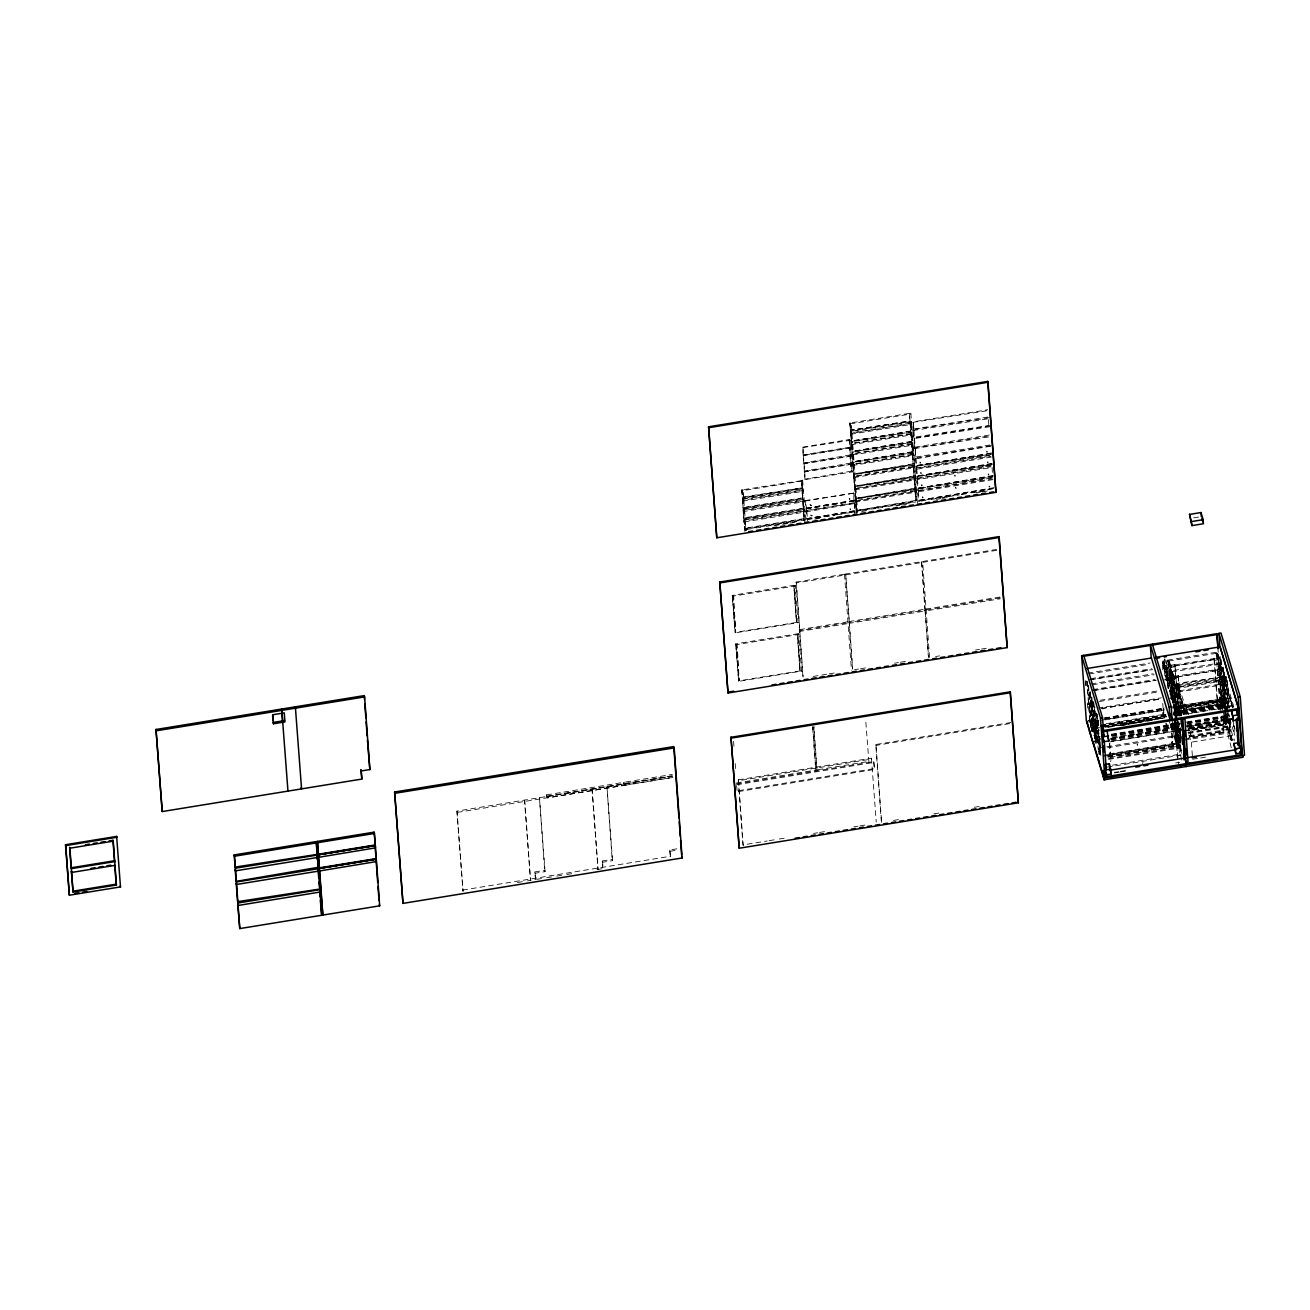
<?xml version="1.0" encoding="UTF-8"?>
<svg xmlns="http://www.w3.org/2000/svg" width="1310" height="1310" viewBox="0 0 1310 1310"><rect width="100%" height="100%" fill="white"/><g stroke="black" fill="none" stroke-linecap="round" stroke-linejoin="round"><path stroke-width="0.75" stroke-dasharray="5 3.75" d="M1088.07 704.485L1088.872 703.961L1087.988 703.994M1091.214 714.851L1092.114 714.687L1091.279 715.244M1096.896 733.715L1097.665 733.076L1096.863 733.485M1169.371 691.221L1170.256 691.14M1170.207 690.665L1169.306 690.697M1173.482 701.882L1172.565 701.685L1173.433 701.358M1222.083 682.772L1222.95 682.477M1222.034 682.281L1222.852 682.101M1225.243 693.137L1226.16 692.974L1225.341 693.579M1099.205 753.79L1098.337 753.954M1174.12 722.268L1174.972 722.137M1178.41 740.756L1179.36 740.805L1178.41 740.445M1223.458 702.553L1224.359 702.406L1223.54 703.011M1089.314 721.843L1090.1 721.188M1174.661 727.934L1175.07 729.293L1174.972 727.901M1175.512 731.209L1175.692 730.292L1182.209 753.725M1179.033 737.415L1178.198 737.792L1179.115 737.923M1107.769 756.165L1179.704 744.473L1179.901 745.98L1107.965 757.704M1108.555 759.423L1180.588 747.895L1173.76 724.479M1223.36 700.064L1224.113 699.409L1180.261 707.302L1180.523 708.153L1223.884 701.112L1223.622 700.244M849.109 498.488L849.731 499.552L849.764 498.291M849.879 508.935L850.485 509.934L850.534 508.738M1087.235 681.249L1086.383 681.233M1166.473 667.953L1167.39 668.084L1166.539 668.444M1167.636 667.658L1168.536 667.527L1167.718 667.936M1170.551 678.645L1169.732 679.071L1170.632 679.088M1170.911 678.629L1171.779 678.318L1170.993 678.908M1175.316 697.231L1176.216 697.297L1175.365 697.69M1180.818 715.604L1181.686 715.424M1095.831 723.546L1095.897 724.528M1137.031 744.129L1137.473 745.341L1137.702 744.064M1142.664 763.599L1142.991 762.256M1178.214 711.297L1177.231 710.102L1178.836 711.133M920.029 463.249L920.013 462.021L920.701 463.019M920.783 473.63L920.766 472.402L921.454 473.467M921.405 484.815L922.011 485.961L922.076 484.782M922.535 497.915L922.617 496.752L923.206 497.767M811.872 516.107L810.661 515.076L812.38 515.682M1162.51 712.624L1162.592 713.704M1166.457 723.398L1166.178 724.708L1165.769 723.398M1171.337 741.837L1171.648 743.13L1172.008 741.886M1216.482 704.878L1216.761 703.617L1217.17 704.911M954.712 476.218L954.826 475.072L955.399 476.119M955.612 488.319L955.71 487.255L956.267 488.384M986.725 452.294L986.856 451.148L987.413 452.196M987.281 462.004L987.478 462.741M988.1 473.991L988.657 475.121L988.772 473.909M989.001 486.305L989.23 487.107M849.797 423.032L850.73 433.364L849.797 423.032L850.436 430.679M851.811 430.466L851.172 422.819L909.402 413.338L910.057 420.985L851.68 430.04L910.057 420.985M910.778 413.108L911.711 423.441L850.534 433.413L851.484 443.746L850.534 433.413M850.043 423.9L911.023 413.976M851.205 431.661L850.387 431.334L851.287 432.824L851.762 431.121L909.991 421.64L910.892 423.13L910.679 421.525M910.122 422.066L851.762 431.121M989.197 417.694L913.217 429.598L913.25 421.836L987.74 409.719M913.348 430.024L913.381 422.279L913.905 429.483M910.221 423.245L851.975 432.709M911.711 423.441L910.892 423.13M986.692 410.8L912.693 422.377M851.189 441.061L851.909 433.184L852.564 440.848L910.794 431.367L910.155 423.719L910.794 431.367M910.27 424.145L911.482 431.252L911.514 423.49L911.776 424.358L912.464 433.823L851.287 443.795L852.99 464.51L852.04 454.177L913.217 444.205L912.268 433.872L912.792 441.093M850.796 434.265L911.776 424.358M803.03 447.087L849.142 439.57L850.599 447.545L803.128 455.274L803.03 447.087L803.128 455.274M913.774 429.058L988.264 416.94M849.257 440.013L850.075 440.324L802.473 447.627M910.663 430.941L852.564 440.848M913.938 438.146L913.283 430.499L913.938 438.146L989.787 425.816M987.265 418.922L913.283 430.499M851.958 442.027L851.14 441.716L852.04 443.206L852.515 441.486L910.745 432.022L911.645 433.512L911.433 431.907M910.876 432.447L852.515 441.486M910.958 433.626L852.728 443.091M912.464 433.823L911.645 433.512M851.942 451.442L852.663 443.566L853.318 451.213L911.547 441.748L910.892 434.101L911.547 441.748M911.023 434.527L912.235 441.634M851.287 443.795L851.549 444.647L912.53 434.724M849.781 447.234L803.685 454.734M913.971 430.4L914.364 437.18L988.968 425.488M803.701 463.396L803.62 455.209L803.701 463.396L851.189 455.667L850.534 448.02C848.503 447.185 849.42 455.274 851.189 455.667M914.658 448.085L914.56 438.522L914.658 448.085L990.507 435.739M989.852 426.716L913.872 438.621M911.416 441.323L853.318 451.213M852.712 452.408L851.893 452.097L852.794 453.587L853.269 451.868L911.498 442.403L912.399 443.893L912.186 442.289M911.629 442.829L853.269 451.868M911.711 444.008L853.481 453.473M913.217 444.205L912.399 443.893M850.239 454.914L804.258 462.856M852.695 461.824L853.416 453.948L854.071 461.595L912.3 452.13L911.645 444.467L912.3 452.13M911.776 444.909L912.988 452.016L913.021 444.254L913.283 445.105L913.971 454.586L852.794 464.542L854.742 488.876M852.302 455.029L913.283 445.105M804.291 471.518L804.193 463.331L804.291 471.518L851.778 463.789L851.123 456.142C849.093 455.307 849.994 463.396 851.778 463.789M914.56 438.522L915.084 447.119L989.558 435.002M990.999 453.473L915.821 465.705L915.281 448.446L915.362 458.009M988.575 436.967L914.593 448.56M912.169 451.688L854.071 461.595M853.449 462.79L852.646 462.479L853.547 463.969L854.005 462.25L912.251 452.785L913.152 454.275L912.939 452.671M850.829 463.036L804.848 470.978M912.382 453.211L854.005 462.25M912.464 454.374L854.218 463.855M913.627 452.556L913.152 454.275M804.88 479.64L804.782 471.453L804.88 479.64L852.368 471.911L851.713 464.264C849.682 463.429 850.583 471.518 852.368 471.911M853.563 474.007L854.169 464.329L854.939 473.778L913.185 464.313L912.399 454.848L913.185 464.313M912.53 455.274L914.544 464.084L913.774 454.635M852.794 464.542L853.056 465.41L914.036 455.487L913.709 453.735M915.281 448.446L915.788 457.043L990.278 444.925M991.228 445.662L915.166 458.058L916.116 458.795L990.475 446.251L990.737 449.87M851.418 471.158L805.437 479.1M741.64 489.94L742.59 500.273L741.64 489.94L743.147 490.136L743.671 497.358L801.9 487.893L801.376 480.672L743.016 489.711L743.671 497.358M802.588 487.778L802.621 480.017L802.883 480.868L741.902 490.792M913.054 463.871L854.939 473.778M854.333 474.973L853.514 474.662L854.415 476.152L854.89 474.433L913.119 464.968L914.02 466.458L913.807 464.853M913.25 465.394L854.89 474.433M991.555 452.933L915.821 465.705M913.332 466.557L855.103 476.038M915.297 475.841L914.642 466.818L915.723 478.952L854.546 488.925L855.626 501.059L853.662 476.742L914.838 466.769L914.02 466.458M915.985 458.369L916.803 468.276L915.772 466.36L991.621 454.013M991.064 454.554L915.772 466.36M854.447 486.19L855.037 476.512L855.823 485.961L914.053 476.496L913.283 467.031L914.053 476.496M913.397 467.457L914.74 476.382M853.923 477.593L914.904 467.67M989.721 455.52L915.985 467.965M991.736 463.855L916.574 476.087L915.919 468.44L990.802 456.24M743.54 496.932L801.9 487.893M991.342 457.059L916.869 469.176L915.919 468.44M742.934 498.127L743.147 499.732L743.621 498.013L801.851 488.548L802.752 490.038L802.539 488.433M743.752 498.439L801.982 488.974M743.621 498.013L743.703 499.192L802.064 490.136M742.393 500.322L743.343 510.654L742.393 500.322L803.57 490.349M802.653 498.275L801.998 490.611L802.653 498.275L744.424 507.74L743.081 500.207L743.048 507.969M802.129 491.053L803.341 498.16M742.655 501.173L803.636 491.25L802.752 490.038M913.922 476.054L855.823 485.961M992.292 463.314L916.574 476.087M855.217 487.156L854.398 486.845L855.299 488.335L855.774 486.616L914.003 477.151L914.904 478.641L914.691 477.036M916.738 468.751L917.557 478.658L916.525 476.742L992.374 464.395M914.134 477.577L855.774 486.616M991.817 464.935L916.525 476.742M914.216 478.74L855.987 488.221M915.723 478.952L914.904 478.641M990.458 465.885L916.738 478.33M992.62 476.038L917.458 488.27L916.672 478.805L990.917 466.72M743.9 500.518L744.293 507.314L802.522 497.833M855.332 498.373L855.921 488.695L856.707 498.144L914.937 488.679L914.151 479.214L914.937 488.679M914.282 479.656L915.624 488.565L915.526 479.001L915.788 479.853L916.607 491.135L855.43 501.108L856.249 512.39C858.754 512.849 855.037 510.327 856.969 511.522M992.358 472.419L992.096 467.441L917.622 479.558L916.672 478.805M854.808 489.776L915.788 479.853M743.687 508.509L743.9 510.114L744.375 508.395L802.604 498.913L803.505 500.404L803.292 498.815M744.489 508.82L802.735 499.356M744.375 508.395L744.457 509.574L802.817 500.518M744.833 531.401L743.147 510.687L804.324 500.731L803.505 500.404M805.273 500.584L853.792 493.15L853.923 503.155L854.267 501.009L805.863 508.886L806.894 510.802L805.273 500.584L805.912 508.231L854.317 500.371L853.662 492.707M803.407 508.64L802.752 500.993L803.407 508.64L745.161 518.121L743.834 510.589L743.802 518.351M802.883 501.419L804.094 508.542M743.147 510.687L743.409 511.555L804.389 501.632L804.127 500.78M914.806 488.237L856.707 498.144M993.176 475.497L917.458 488.27M856.101 499.339L855.283 499.028L856.183 500.518L856.658 498.799L914.888 489.334L915.788 490.824L915.575 489.219M917.491 479.133L918.425 490.841L917.409 488.925L993.258 476.578M915.019 489.76L856.658 498.799M992.702 477.118L917.409 488.925M744.653 510.9L745.046 517.696L803.276 508.214M915.101 490.923L856.871 500.404M916.607 491.135L915.788 490.824M991.342 478.068L917.622 490.513M744.424 518.891L744.637 520.496L745.112 518.776L803.357 509.295L804.258 510.785L804.045 509.181M993.504 488.221L918.326 500.453L917.557 490.988L992.44 478.805M745.243 519.202L803.489 509.721M856.216 510.556L856.805 500.878L857.575 510.327L915.821 500.862L915.035 491.397L915.821 500.862M915.166 491.839L916.509 500.748L916.41 491.184L916.672 492.036L917.475 503.318M992.98 479.624L918.49 491.741L917.557 490.988M745.112 518.776L745.21 519.955L803.57 510.9M855.43 501.108L855.692 501.959L916.672 492.036M854.415 503.089L855.07 510.736L806.665 518.613L806.027 510.966L854.415 503.089L854.677 513.536M804.16 519.022L803.505 511.375L804.16 519.022L745.914 528.503L744.588 520.954L745.259 530.435M803.636 511.801L804.831 518.907M853.858 503.63L806.96 511.719L806.027 510.966M744.145 521.937L805.126 512.014L804.88 511.146M804.258 510.785L805.06 511.113L743.9 521.069L745.226 528.618M745.39 521.282L745.783 528.077L804.029 518.596M915.69 500.436L857.575 510.327M994.061 487.68L918.326 500.453M745.177 529.273L745.39 530.861M745.865 529.158L746.078 530.763L745.865 529.158L804.094 519.677L804.307 521.282M804.782 519.562L804.995 521.167M806.616 519.268L855.135 511.817L846.62 513.209M857.608 512.161L857.526 510.982L915.772 501.517M918.277 501.108L992.145 489.089M745.996 529.584L754.036 528.274M756.034 527.946L764.074 526.636M766.072 526.309L804.225 520.103M807.435 519.579L834.863 515.125M836.828 514.797L844.655 513.536M875.735 508.476L857.526 510.982M877.733 508.149L885.773 506.839M887.787 506.511L915.887 501.943M921.11 501.091L929.167 499.781M931.181 499.454L959.362 494.869M961.376 494.541L969.416 493.231M971.43 492.904L987.543 490.284M774.063 525.752L788.129 523.46M790.126 523.132L796.152 522.166M814.771 519.137L822.827 517.81M861.636 511.506L867.662 510.523M895.762 505.955L899.79 505.3M901.788 504.972L907.814 503.99M936.339 499.356L940.318 498.701M942.316 498.373L948.309 497.407M976.261 492.855L980.24 492.2M982.238 491.889L988.231 490.906M796.103 582.066L844.491 574.189L844.753 575.057L796.365 582.917L796.103 582.066L799.788 630.487L796.365 582.917M845.638 574.009L849.338 622.43L845.638 574.009L921.503 561.663L921.749 562.53L925.188 610.083L849.142 622.463L852.581 670.032M929.576 657.505L922.633 561.482L998.498 549.136M1193.672 517.843L1199.387 516.91M845.9 574.861L921.749 562.53M996.763 550.315L922.895 562.334L922.633 561.482M732.241 595.379L735.696 632.337L733.616 595.149L793.794 585.357L796.562 622.43L794.482 585.259L795.432 585.996L732.503 596.23L732.241 595.379L735.139 632.877L798.068 622.643L795.17 585.144M796.562 622.43L736.384 632.222M799.542 629.635L847.93 621.759L848.192 622.61L799.608 630.536L803.03 678.089M849.076 621.562L924.926 609.232L925.188 610.083M999.939 597.033L926.072 609.035L926.399 610.804L1000.25 598.785M926.137 609.936L1001.986 597.606M799.608 630.536L799.853 631.387L848.258 623.511L847.996 622.659M849.142 622.463L849.404 623.331L925.253 610.984L928.544 656.572M735.745 643.849L739.2 680.807L737.121 643.619L797.299 633.827L800.066 670.9L797.986 633.712L798.92 634.466L736.007 644.7L735.745 643.849L738.643 681.347L801.573 671.097L798.674 633.598M800.066 670.9L739.888 680.692M813.117 676.451L827.232 674.159M829.246 673.831L835.305 672.849M854.578 669.705L858.558 669.05M860.555 668.739L866.549 667.756M894.501 663.204L898.48 662.565M900.478 662.238L906.471 661.255M935.569 656.523L939.548 655.884M975.491 650.038L979.471 649.383M981.468 649.056L987.462 648.09M1087.693 673.143L1150.082 662.991M1164.836 667.494L1162.167 661.026L1163.542 660.797L1165.802 668.313M1170.223 695.135L1167.652 660.125L1217.432 652.036L1219.692 659.536L1214.566 660.387L1213.944 658.308L1217.956 657.653L1221.788 707.858L1219.479 699.818L1220.134 699.163L1221.755 707.318M1217.776 657.98L1216.057 652.265L1218.546 658.946L1170.141 666.823L1168.389 660.567L1170.829 666.708L1173.482 702.913M1089.069 674.011L1148.952 664.268M1163.968 667.822L1162.248 662.107L1162.969 672.096M1168.422 661.108L1216.81 653.231M1166.637 680.905L1166.195 665.103L1167.095 668.116L1160.693 669.148M1170.37 694.087L1168.929 664.563L1171.467 699.851L1170.632 689.911L1172.794 697.051M1172.499 708.006L1220.904 700.146L1223.163 707.646L1220.069 656.343M1174.186 713.18L1174.775 715.522L1170.927 665.218L1174.923 664.563L1179.065 716.341M1090.722 678.645L1151.817 668.706M1163.886 666.741L1165.294 676.533M1169.486 666.43L1171.206 666.151L1170.927 665.218M1088.987 679.825L1150.868 669.77M1164.148 667.609L1166.064 667.085L1165.507 665.218M1168.389 660.567L1170.321 666.593L1219.954 658.308L1219.381 656.457M1090.804 679.726L1152.685 669.656M1164.197 668.149L1165.196 669.508L1162.167 661.026M1175.561 666.643L1169.142 667.691L1168.242 664.678M1170.403 667.674L1171.337 667.953M1218.349 660.306L1218.071 659.372L1218.398 660.846L1218.808 659.798M1090.935 683.935L1153.34 673.782M1168.815 688.192L1168.094 678.285L1165.425 671.817L1166.801 671.588L1169.06 679.104M1173.22 703.044L1170.911 670.917L1220.691 662.827L1222.95 670.327L1217.825 671.178L1217.203 669.099L1221.215 668.444M1221.117 669.852L1220.036 663.482L1221.804 669.737L1173.4 677.614L1171.648 671.359L1174.087 677.499L1177.264 720.385M1092.327 684.803L1154.208 674.732M1171.68 671.899L1220.069 664.023M1163.951 679.939L1170.354 678.891L1169.453 675.894L1169.322 677.859L1167.194 678.072M1225.472 706.45L1223.327 667.134M1170.911 724.414L1173.056 747.388L1179.458 746.34L1174.186 676.009L1178.181 675.354L1181.505 714.67M1092.671 689.649L1155.076 679.497M1221.722 668.657L1173.334 676.533L1176.183 716.161M1172.745 677.221L1174.464 676.942L1179.164 738.414L1180.654 738.169L1179.966 728.163M1221.067 669.312L1223.212 669.099L1222.639 667.249M1092.245 690.616L1156.124 680.234M1171.648 671.359L1173.58 677.385L1221.984 669.508L1224.981 711.133M1094.063 690.517L1155.944 680.447M1167.226 678.613L1165.507 672.898L1166.08 680.889M1167.439 678.94L1168.454 680.283L1165.425 671.817M1178.803 677.434L1172.401 678.482L1171.5 675.469L1175.447 720.451M1170.911 670.917L1173.187 678.433L1174.546 678.203L1174.268 677.27M1173.662 678.465L1174.595 678.744M1221.608 671.097L1222.345 671.522L1221.329 670.163L1222.295 670.982M1223.147 676.73L1176.233 683.525L1178.083 706.794L1177.854 706.008M1228.24 706.974L1225.832 676.337L1174.693 684.655L1174.955 685.507M1226.438 677.139L1174.611 685.556L1175.578 688.782L1177.068 688.536M1224.342 678.564L1176.855 686.293L1185.615 715.309M1223.802 698.623L1224.408 700.621L1222.885 679.595L1178.034 686.882L1179.557 707.924M1178.82 687.259L1222.181 680.217L1222.443 681.069L1179.082 688.127L1178.82 687.259L1181.096 716.03M1100.105 700.293L1158.482 690.796M1172.974 696.822L1170.551 688.831L1171.926 688.601L1174.628 697.526M1099.467 701.489L1157.352 692.073M1179.197 690.812L1225.308 683.312M1179.229 691.352L1178.591 692.008L1226.062 684.279L1225.341 683.853M546.647 794.875L623.642 782.348L624.018 783.626L624.149 785.427L547.154 797.954L546.647 794.875L547.154 797.954M672.865 777.501L625.296 785.247L624.919 783.953L624.788 782.152L672.341 774.423M547.023 796.152L624.018 783.626M624.788 782.152L625.165 783.445L672.734 775.7M456.944 811.103L463.036 891.357L456.944 811.103L672.423 776.044M1169.519 698.377L1175.921 697.329L1175.004 694.333L1174.89 696.298L1172.761 696.511M546.778 796.676L623.773 784.15L624.149 785.427M624.919 783.953L672.472 776.224M457.337 812.396L672.816 777.338M1097.551 708.202L1161.43 697.804M1172.712 695.97L1175.086 716.537M881.401 822.402L875.784 744.506L1011.009 722.514M1101.792 708.399L1161.692 698.656M875.784 744.506L876.03 745.374L1011.271 723.366M1101.612 708.628L1161.495 698.885M1173.007 697.362L1173.302 698.295M1088.381 720.418L1096.454 719.108M1104.363 717.995L1165.065 707.957M1171.746 707.04L1225.685 698.083L1228.665 707.94M1088.741 720.598L1096.732 719.288M1104.723 717.995L1164.656 708.235M1174.759 706.598L1225.751 698.295M1088.643 721.286L1096.716 719.976M1104.788 718.65L1163.313 709.136M1173.4 707.498L1224.768 699.196L1222.901 675.944M1097.19 720.271L1089.789 721.466L1086.891 681.38M1105.247 718.961L1164.05 709.218M1178.181 708.137L1224.866 700.555L1177.952 707.351L1178.722 715.637M1176.167 707.793L1179.262 715.686M1088.856 722.219L1098.844 720.598M1100.842 720.271L1164.77 709.856M1174.89 708.219L1225.865 699.933L1228.109 707.351M1105.034 719.927L1164.918 710.184M1176.2 708.35L1179.098 715.653M738.267 779.843L871.445 758.179L871.707 759.03L738.529 780.711L738.267 779.843L742.966 844.917L767.185 840.971M1224.604 703.421L1223.998 701.423L1179.147 708.71L1179.753 710.724L1224.604 703.421L1224.883 707.236M736.417 782.987L815.688 770.083L815.95 770.935L812.74 726.362M813.772 727.345L816.834 769.887L868.661 761.47L868.923 762.322L865.599 718.912M1181.915 714.818L1180.654 711.166L1223.9 704.043L1224.162 704.895L1180.801 711.952M1180.654 711.166L1223.786 704.141L1224.735 708.088M736.482 783.888L873.77 761.552L874.54 769.445L737.235 791.78L736.99 790.929L874.278 768.593L874.54 769.445M1092.114 725.986L1098.108 725.019M1106.099 723.726L1165.982 713.983M1173.465 712.755L1221.853 704.878M1092.163 726.526L1098.877 725.445M1100.891 725.118L1166.015 714.523M1173.498 713.295L1221.903 705.419M736.728 784.739L874.032 762.404M1092.376 726.853L1098.37 725.871M1100.367 725.543L1166.227 714.834M1173.727 713.622L1222.115 705.746M1223.605 705.353L1223.491 707.318L1217.76 708.251L1218.12 709.398L1222.918 708.612M1092.884 726.968L1092.458 727.934L1098.648 726.804M1092.409 727.394L1099.139 726.297M1100.4 726.1L1166.277 715.375M1173.76 714.163L1222.165 706.286M1100.646 726.477L1166.522 715.768M1173.809 714.703L1222.394 706.663M1103.97 726.117L1165.474 716.275M1173.4 714.982L1181.342 713.688M1183.388 713.361L1235.215 704.927M1093.391 728.213L1090.395 720.271L1093.424 728.753L1091.165 697.46M1103.118 726.641L1166.211 716.374M1174.038 715.08L1178.967 714.294M1087.185 681.839L1090.428 726.919L1091.688 728.671L1097.403 727.738L1097.747 728.884L1096.617 713.197M1174.742 715.162L1178.754 714.507M1090.346 723.349L1092.049 728.966L1166.784 716.816M1174.53 715.702L1233.48 706.106M1105.362 727.165L1163.264 717.749M1192.247 713.131L1186.221 714.114L1177.428 684.884M1194.245 712.804L1222.312 708.235M1224.31 707.908L1233.709 706.385L1224.948 677.368L1227.388 711.133M1107.179 727.066L1163.083 717.978M1179.049 715.375L1176.118 707.253M1091.492 730.03L1099.483 728.737M1109.472 727.099L1117.463 725.806M1119.46 725.478L1163.427 718.322M1233.103 707.58L1223.573 677.597L1233.054 707.04M1091.558 730.145L1099.647 728.933M1121.524 725.282L1125.617 724.708M1127.517 724.299L1135.606 723.087M1137.506 722.678L1145.595 721.466M1147.511 721.057L1153.586 720.156M1091.672 730.505L1099.679 729.081M1121.655 725.511L1129.646 724.201M1131.644 723.873L1139.635 722.58M1091.705 730.652L1099.696 729.359M1091.623 731.062L1099.614 729.752M1094.292 706.499L1096.683 739.544L1093.653 731.062L1099.647 730.096M1091.688 731.569L1099.679 730.26M1094.243 732.11L1098.435 731.389M1094.276 732.961L1098.37 732.486M1095.373 736.777L1099.368 736.138M1111.338 734.189L1171.238 724.446L1171.566 726.379M1186.811 721.908L1225.112 715.669M1095.422 737.317L1099.401 736.678M1111.388 734.73L1171.271 724.987L1171.124 726.886M1175.037 724.479L1176.282 726.231L1177.985 725.756M1177.444 723.971L1177.297 725.871M1186.844 722.449L1225.161 716.21L1225.014 718.109M1095.635 737.645L1100.318 736.793M1111.601 735.041L1171.484 725.298M1172.99 724.905L1172.859 726.87L1167.144 727.803L1166.801 726.067M1176.986 724.414L1181.669 723.546M1187.056 722.76L1225.374 716.537M1226.864 716.144L1226.749 718.109L1221.018 719.043L1220.691 717.291M1177.494 724.512L1177.051 725.494L1177.657 724.201M1095.668 738.185L1099.663 737.53M1111.65 735.581L1171.533 725.838M1187.106 723.3L1225.423 717.078M1096.11 737.219L1095.717 738.725L1096.601 738.463L1093.719 701.57M1111.879 735.974L1171.811 726.772M1187.351 723.693L1225.652 717.454M1100.662 738.529L1094.931 739.462L1091.885 697.002M1097.813 739.364L1095.307 739.757L1093.604 734.14M1111.846 737.072L1172.532 727.197L1172.237 723.185M1179.147 726.117L1176.658 726.526L1175.528 722.776M1186.942 724.856L1226.422 718.437L1226.127 714.425M1101.006 739.675L1094.751 740.821L1091.492 697.591M1112.73 737.89L1182.357 726.444M1186.663 725.871L1229.795 718.846M1092.9 741.362L1098.894 740.379M1110.896 738.431L1178.967 727.345M1186.729 725.986L1231.826 718.65M1092.933 741.624L1098.943 740.527M1110.913 738.693L1179.016 727.492M1094.963 741.444L1098.959 740.789M1110.946 738.84L1179.033 727.77M1230.024 719.468L1186.876 726.493L1231.957 718.879L1234.937 728.769M1094.882 741.837L1098.877 741.198M1110.864 739.249L1178.951 728.163M1186.794 726.886L1231.891 719.55M1094.947 742.361L1098.943 741.706M1110.929 739.757L1179.016 728.671M1188.825 727.083L1231.957 720.058M1095.504 743.228L1099.499 742.573M1111.486 740.625L1181.538 729.228M1189.382 727.951L1230.549 721.253M1189.3 728.245L1226.487 723.022L1225.816 713.655M1188.465 728.475L1225.521 722.449L1226.127 724.446L1189.071 730.472M1111.519 741.476L1181.571 730.079L1109.619 741.984M1189.415 728.802L1230.581 722.105M1188.53 729.195L1230.696 722.285M1184.043 730.702L1225.227 724.004L1225.603 724.938L1188.154 731.029M1183.962 730.8L1225.341 724.07L1231.564 748.894M1188.203 732.47L1227.765 726.035L1231.858 739.577M1188.104 732.683L1229.419 725.969L1229.681 726.821L1228.813 714.916M1231.891 740.117L1227.126 726.69L1231.253 740.772M1104.772 747.093L1098.779 748.075L1100.989 755.755M1106.77 746.765L1174.644 735.729L1177.33 744.669M1178.198 735.205L1181.047 734.73M1188.367 733.551L1230.024 726.772L1229.157 714.867M1098.828 748.616L1101.71 756.197M1174.038 736.924L1174.644 735.729M1221.886 728.688L1223.655 729.375L1221.886 728.688L1222.279 731.34L1187.499 736.99M1107.605 747.732L1175.397 736.695L1178.099 745.636L1176.282 717.553M1189.153 735.745L1230.811 728.9L1225.947 709.758M1189.791 736.842L1223.573 731.34L1223.851 732.274L1188.088 738.087M1183.994 739.151L1229.484 731.75L1228.878 732.945L1184.78 740.117M1108.931 753.921L1176.789 742.885M1103.675 755.313L1176.838 743.425M1109.193 754.773L1177.051 743.736M1173.187 678.433L1177.87 743.458L1176.986 721.777M1103.937 756.181L1177.101 744.276M1188.858 734.877L1191.379 742.164L1231.302 735.68L1225.194 710.053M1107.834 756.296L1179.901 744.817M1107.9 757.196L1179.835 745.537M1108.522 758.572L1180.49 746.978M1112.337 765.204L1180.212 754.167L1181.866 760.062M1107.13 767.152L1180.965 755.133L1178.82 723.038M1192.608 759.227L1198.601 758.261M1200.599 757.933L1208.573 756.623M1114.499 772.36L1118.478 771.705M1120.476 771.377L1128.467 770.083M1114.532 772.9L1119.313 772.114M1120.525 771.917L1128.499 770.624M1175.676 762.944L1179.704 762.289M534.726 871.952L544.682 870.331L545.075 871.625L535.119 873.246L534.726 871.952L535.577 879.55L527.504 880.877M602.223 860.965L612.179 859.36L612.572 860.637L602.616 862.258L602.223 860.965L602.682 867.285M669.721 849.994L670.573 857.591L669.721 849.994L677.696 848.7M670.114 851.271L678.072 849.977M462.643 890.079L670.18 856.314M769.199 840.643L777.272 839.333M779.286 839.006L787.359 837.696M813.592 833.422L817.62 832.767M819.634 832.439L825.693 831.457M853.94 826.856L857.985 826.201M859.999 825.873L866.041 824.891M893.518 820.42L901.591 819.11M933.883 813.854L941.956 812.544M974.247 807.288L982.32 805.977M517.434 882.514L525.49 881.204M536.576 879.387L544.633 878.077M546.663 877.749L554.719 876.439M556.734 876.112L564.79 874.802M566.804 874.474L574.861 873.164M597.033 869.562L603.075 868.579L602.616 862.258M811.676 505.349L809.908 504.694L811.119 505.725M1180.376 707.187L1183.176 714.72M1187.384 726.002L1190.888 735.401L1189.791 720.238M1178.935 687.341L1188.399 714.703M1216.777 652.691L1218.726 658.717M1220.036 663.482L1221.984 669.508M1222.066 670.589L1222.345 671.522M1218.038 658.832L1218.316 659.765M1219.315 663.057L1221.035 668.771M1221.297 669.623L1221.575 670.556M1216.089 652.806L1217.858 659.061M1232.415 707.695L1223.655 678.678L1226.078 712.312M1222.279 677.597L1222.885 679.595M1234.953 730.063L1232.595 722.236M1223.622 698.426L1226.52 708.006M1227.093 709.922L1234.626 734.861M1221.559 698.754L1225.62 712.182M1226.193 714.097L1234.298 740.936M1225.292 714.687L1226.422 718.437M1232.612 740.543L1228.534 727.017L1227.535 713.115M1219.446 699.278L1221.166 704.993L1217.432 652.036M1221.428 705.861L1221.706 706.778M1224.686 716.652L1224.965 717.569M1222.787 711.15L1225.046 718.65M1231.203 740.232L1227.077 726.149L1226.226 714.277M1217.71 707.433L1213.944 658.308M1221.018 719.043L1221.362 720.173L1221.084 716.259M1186.271 714.654L1176.822 685.752L1185.583 714.769M1174.186 676.009L1174.464 676.942M1171.009 666.479L1171.304 667.412M1184.846 714.327L1176.102 685.326L1178.247 715.096M1167.652 660.125L1169.928 667.642L1172.237 699.704M1167.456 660.551L1183.732 714.507M1164.803 658.963L1181.686 714.834M1181.489 715.768L1179.884 712.886L1180.834 716.03M1177.494 707.04L1180.195 715.964M1164.918 668.575L1165.196 669.508M1168.176 679.366L1168.454 680.283M1173.744 697.804L1173.334 698.836L1170.551 688.831M1164.066 666.43L1164.934 675.6M1167.325 677.221L1168.34 688.389M1172.892 695.659L1173.17 696.576M1178.46 714.081L1178.738 715.014M1174.399 713.41L1174.693 714.425M1176.888 722.547L1178.034 726.313M1182.013 739.479L1180.294 733.764L1180.539 727.721M1179.671 734.959L1180.85 738.824M1178.279 734.288L1178.542 735.139M1174.12 721.728L1180.605 743.212M1173.989 724.446L1180.343 745.537M1172.27 720.795L1175.103 729.261M1172.647 724.021L1181.505 753.316M1177.87 743.458L1178.427 745.308L1173.58 677.385M1171.402 723.447L1172.532 727.197M1177.133 744.817L1176.151 743.523M1170.796 725.413L1171.091 726.346M1176.364 743.851L1176.642 744.768M1168.897 719.927L1171.156 727.427M1173.989 736.384L1176.724 745.865L1175.054 722.694M1167.144 727.803L1167.488 728.95L1167.063 723.071M1102.414 707.023L1103.036 709.103M1107.965 725.462L1108.604 727.541M1097.06 726.002L1097.338 726.919M1091.083 720.173L1092.802 725.887M1093.342 727.672L1090.903 696.773M1094.341 730.947L1096.061 736.678L1093.604 702.717M1100.547 751.531L1097.027 714.015M1093.653 731.062L1095.913 738.562M1098.713 751.056L1099.794 754.625M987.904 461.791L988.166 462.577M989.656 486.157L989.918 486.943M925.253 610.984L924.991 610.133L928.43 657.685M850.534 448.02L803.063 455.749M851.123 456.142L803.636 463.871M851.713 464.264L804.225 471.993M853.105 493.248L806.092 500.911M854.317 500.371L805.912 508.231M854.267 501.009L805.863 508.886M854.48 502.614L806.076 510.491M855.07 510.736L806.665 518.613M798.068 622.643L797.25 622.316M801.573 671.097L800.754 670.785M816.834 769.887L817.096 770.755L813.887 726.166M1223.507 700.179L1225.456 707.842M1222.066 680.316L1228.649 707.908M1233.414 721.532L1234.691 739.331M1227.404 680.349L1229.419 708.153M1230.27 720.058L1230.991 729.997L1229.501 730.227L1228.551 714.048M1231.302 735.68L1231.58 739.462M1226.717 681.102L1228.583 706.925M1225.832 676.337L1228.42 712.067M1224.375 672.096L1227.208 711.297M1227.355 713.262L1227.781 719.141M1223.622 671.048L1226.586 712.214M1223.343 671.064L1226.324 712.231M1226.455 714.179L1226.749 718.109M1224.621 699.769L1225.669 711.788M1225.439 714.883L1226.127 724.446M1225.128 713.115L1225.456 717.618M1220.986 659.339L1225.603 724.938M1220.838 659.782L1224.195 708.12M1224.653 716.062L1225.341 724.07M1220.363 660.256L1224.162 710.937M1220.085 660.273L1223.491 707.318M1218.595 654.885L1222.705 710.069M1217.858 647.402L1222.197 706.827M1223.376 728.458L1223.851 732.274M1221.215 705.533L1221.935 705.975L1218.464 657.866L1170.076 665.742L1172.794 703.388M1217.825 671.178L1220.527 708.415M1222.165 729.621L1222.279 731.34M1216.138 653.346L1220.396 713.279M1214.566 660.387L1218.12 709.398M1191.379 742.164L1192.477 757.327M1178.181 675.354L1181.08 715.522M1179.753 710.724L1180.163 716.455M1177.379 684.164L1179.704 716.357M1180.163 728.213L1180.654 734.975M1179.753 729.081L1180.638 741.247M1174.923 664.563L1178.329 714.949M1178.787 721.483L1179.229 727.476M1179.475 728.147L1181.096 753.43M1180.212 754.167L1179.59 755.362M1174.055 676.959L1172.319 671.244M1177.182 721.302L1179.524 754.282M1175.004 694.333L1176.855 719.812M1172.368 671.784L1175.856 720.336M1176.003 722.301L1176.282 726.231M1175.512 721.597L1175.938 727.476M1174.972 717.651L1178.198 759.931M1178.329 761.896L1178.607 765.826M1170.796 666.168L1169.077 660.453M1174.038 710.757L1177.936 762.928M1174.661 723.022L1176.118 742.983L1173.957 735.843L1173.089 723.857M1170.321 666.593L1172.941 702.635M1174.399 722.678L1175.397 736.695M1169.11 660.993L1171.893 699.753M1173.613 723.988L1173.891 727.901M1169.453 675.894L1171.14 699.425M1172.581 722.956L1172.859 726.87M1171.353 723.857L1173.056 747.388M1166.571 660.649L1168.635 688.487M1166.801 671.588L1167.947 688.601L1166.195 665.103M1166.064 667.085L1167.341 684.721M1164.361 659.012L1165.654 676.779M1163.542 660.797L1164.688 676.844M1163.526 708.35L1164.23 718.158M1163.886 717.012L1162.527 701.21M1109.734 743.212L1111.011 760.864M1109.275 743.54L1110.585 761.618M1098.402 720.091L1098.779 725.265M1099.941 741.231L1100.416 747.83M1098.124 720.123L1098.697 728.131M1099.712 742.164L1100.433 752.186M1097.813 720.647L1098.812 734.37M1099.368 742.213L1100.22 753.971M1099.516 748.501L1098.173 749.271L1095.144 707.171M1096.912 714.065L1099.876 755.231M1096.142 713.017L1099.123 754.183M1092.835 701.652L1095.717 738.725M1092.556 701.685L1095.16 737.759M1090.362 691.926L1093.555 735.745M1090.149 692.171L1093.048 732.257M1089.838 691.713L1092.458 727.934M1089.445 692.892L1092.049 728.966M1088.561 685.539L1091.688 728.671M1088.151 685.654L1091.345 729.916M1085.712 680.611L1086.154 686.718M1087.333 702.979L1087.758 709.087M1085.597 681.789L1085.892 685.85M988.444 419.658L988.837 425.062M918.375 491.316L919.096 501.419M914.036 455.487L914.838 466.769M911.367 421.411L911.449 422.59M912.12 431.792L912.202 432.971M912.874 442.174L912.955 443.353M914.495 464.739L914.576 465.918M915.379 476.922L915.461 478.101M916.263 489.105L916.345 490.284M921.503 561.663L924.926 609.232M909.402 413.338L909.926 420.559M909.991 421.64L910.09 422.819M910.745 432.022L910.827 433.201M911.498 442.403L911.58 443.566M912.251 452.785L912.333 453.948M913.119 464.968L913.217 466.131M914.003 477.151L914.085 478.314M914.888 489.334L914.969 490.497M876.03 745.374L881.515 821.255M851.353 433.725L851.877 440.946M852.106 444.106L852.63 451.328M852.859 454.488L853.383 461.709M853.612 464.87L854.251 473.892M854.48 477.053L855.135 486.075M855.365 489.236L856.019 498.258M856.249 501.419L856.887 510.442M850.485 422.917L850.992 430.139M851.074 431.219L851.156 432.398M851.828 441.601L851.909 442.78M852.581 451.983L852.663 453.162M853.318 462.365L853.416 463.543M854.202 474.548L854.284 475.726M855.086 486.731L855.168 487.909M855.97 498.913L856.052 500.092M856.838 511.096L856.937 512.275M851.549 444.647L852.237 454.128M853.056 465.41L853.858 476.693M855.692 501.959L856.494 513.242M873.77 761.552L874.278 768.593M849.944 439.898L850.599 447.545M855.021 511.391L855.233 512.996M849.846 448.135L850.37 455.356M850.436 456.257L850.96 463.478M851.025 464.379L851.549 471.6M849.142 439.57L849.65 446.792M871.445 758.179L876.243 822.074M849.404 623.331L852.695 668.902M844.491 574.189L851.435 670.212M806.829 511.277L807.648 521.183M802.621 480.017L805.814 521.478M801.261 480.246L801.769 487.467M801.851 488.548L801.933 489.711M802.604 498.913L802.686 500.092M803.357 509.295L803.439 510.474M804.094 519.677L804.193 520.856M812.626 727.525L815.688 770.083M799.853 631.387L803.145 676.975M793.794 585.357L796.447 622.004M797.299 633.827L799.935 670.474M742.328 489.825L742.983 497.473M743.409 511.555L744.08 521.036M732.929 595.264L735.581 631.911M736.433 643.734L739.069 680.365M732.503 596.23L735.139 632.877M736.007 644.7L738.643 681.347M738.529 780.711L743.228 845.769M733.6 741.28L734.042 747.355M735.205 763.566L735.647 769.658M736.597 785.64L737.235 791.78M625.165 783.445L625.296 785.247M623.642 782.348L623.773 784.15M612.572 860.637L606.939 786.704L612.179 859.36M545.075 871.625L539.442 797.692L544.682 870.331M535.119 873.246L535.577 879.55M1230.614 700.883L1184.502 708.399L1183.896 709.594L1231.367 701.865L1230.614 700.883M592.333 790.421L591.956 789.144L598.031 869.398L592.333 790.421M524.835 801.409L524.442 800.115L530.534 880.385L524.835 801.409"/><path stroke-width="1.5" d="M235.112 867.105L317.249 854.398L316.07 841.61L234.162 854.922L235.112 866.909M236.013 880.435L235.21 869.463L235.505 870.839L317.462 857.477L317.135 856.134L317.397 859.802M318.019 867.367L236.308 881.368L236.029 880.582M319.116 867.187L318.281 855.954L318.576 857.313L375.462 847.865L375.25 844.966L374.087 832.161L317.216 841.413L318.395 854.218L375.25 844.966M318.69 877.913L318.133 869.758L318.428 871.134L236.52 884.463L236.226 883.087L237.569 901.673L319.755 889.064L318.985 881.941M375.266 848.569L377.706 882.481M1089.658 731.832L1089.494 730.358L1092.917 742.623M1090.247 732.765L1090.346 734.124M1097.976 759.161L1097.976 758.146M708.579 426.814L987.74 381.406L988.002 382.258L995.944 492.363L716.783 537.788L708.579 426.814L716.783 537.788M708.841 427.682L988.002 382.258M748.665 531.696L752.677 531.041M756.689 530.386L760.717 529.731M764.729 529.076L768.741 528.438M772.769 527.783L776.781 527.128M780.793 526.473L784.805 525.818M788.833 525.163L792.845 524.508M796.857 523.853L800.885 523.198M804.897 522.543L808.909 521.888M812.937 521.249L816.949 520.594M820.961 519.939L824.972 519.284M829.001 518.629L833.013 517.974M837.024 517.319L841.053 516.664M845.065 516.009L849.076 515.354M853.088 514.715L857.117 514.06M861.128 513.405L865.14 512.75M869.169 512.095L873.18 511.44M877.192 510.785L881.221 510.13M885.232 509.475L889.244 508.82M893.256 508.165L897.284 507.527M901.296 506.872L905.308 506.217M909.337 505.562L913.348 504.907M917.36 504.252L921.372 503.597M925.4 502.942L929.412 502.287M933.424 501.632L937.452 500.977M941.464 500.338L945.476 499.683M949.504 499.028L953.516 498.373M957.528 497.718L961.54 497.063M965.568 496.408L969.58 495.753M973.592 495.098L977.62 494.443M981.632 493.788L985.644 493.15M989.656 492.494L993.684 491.839M719.779 582.049L998.94 536.625L999.203 537.493L1007.161 647.599L728 693.006L719.779 582.049L728 693.006M720.042 582.901L999.203 537.493M1189.562 514.404L1200.992 512.538L1203.153 519.677L1203.448 523.738L1192.002 525.605L1189.562 514.404L1192.002 525.605M1191.723 521.544L1203.153 519.677M156.005 729.49L364.229 695.61L364.606 696.904L369.862 769.559L361.282 770.951L360.889 769.658L361.855 779.073L162.211 811.561L156.005 729.49L162.211 811.561M156.381 730.783L364.606 696.904M284.532 720.615L273.102 722.465L273.479 723.759L284.925 721.892L284.27 712.869L272.84 714.736L273.479 723.759M727.738 692.155L733.764 691.172M771.917 684.966L775.929 684.311M779.958 683.656L783.969 683.001M787.981 682.346L792.01 681.691M796.021 681.053L800.033 680.398M804.045 679.743L808.073 679.088M812.085 678.433L816.097 677.778M820.125 677.123L824.137 676.468M828.149 675.813L832.161 675.158M836.189 674.519L840.201 673.864M844.213 673.209L848.241 672.554M852.253 671.899L856.265 671.244M860.293 670.589L864.305 669.934M868.317 669.279L872.329 668.624M876.357 667.969L880.369 667.33M884.381 666.675L888.409 666.02M892.421 665.365L896.433 664.71M900.445 664.055L904.473 663.4M908.485 662.745L912.497 662.09M916.525 661.435L920.537 660.78M924.549 660.142L928.577 659.487M932.589 658.832L936.601 658.177M940.613 657.522L944.641 656.867M948.653 656.212L952.665 655.557M956.693 654.902L960.705 654.247M964.717 653.592L968.729 652.953M972.757 652.298L976.769 651.643M980.781 650.988L984.809 650.333M988.821 649.678L992.833 649.023M996.844 648.368L1000.873 647.713M1243.043 755.608L1243.157 757.229L1104.15 779.843L1086.334 720.762L1081.634 655.688L1216.859 633.68L1218.153 648.777M1219.954 647.582L1218.922 633.352L1220.986 633.025L1240.292 696.969L1244.5 755.264L1103.691 778.287L1103.135 770.427L1105.149 777.943L1103.38 771.279M1083.943 656.212L1217.121 634.548M1086.874 668.526L1151.474 658.013M1155.502 657.358L1220.101 646.845L1238.72 708.514L1241.929 753.103L1239.866 753.43M1217.858 647.402L1219.921 647.075M1155.584 658.439L1159.628 657.784M1164.23 657.03L1166.293 656.687M1195.948 651.872L1199.993 651.217M1204.021 650.562L1208.066 649.891M65.5 844.737L116.639 836.419L116.901 837.27L65.762 845.589L65.5 844.737L69.348 895.221L120.487 886.903L116.639 836.419M394.621 792.01L673.782 746.585L674.175 747.879L682.117 857.985L402.972 903.392L394.621 792.01L402.972 903.392M730.996 737.284L1010.157 691.86L1010.403 692.728L1018.361 802.817L739.2 848.241L730.996 737.284L739.2 848.241M731.258 738.136L1010.403 692.728M395.014 793.287L674.175 747.879M85.396 844.786L89.342 844.148M93.272 843.509L97.218 842.854M101.165 842.215L105.095 841.577M109.041 840.938L112.987 840.299L113.249 841.151L116.41 885.02L73.049 892.061L71.346 871.281M71.067 867.285L69.627 847.357L69.888 848.209L113.249 841.151M91.078 868.383L95.024 867.728M98.97 867.089L102.917 866.45M106.847 865.812L110.793 865.173M115.002 865.386L71.641 872.444L71.379 871.576M234.162 854.922L234.539 856.216L316.463 842.887L321.687 915.264L239.779 928.594L237.716 904.113L238.011 905.488L319.967 892.061L319.673 890.833L320.049 896.662M317.216 841.413L317.61 842.707L374.464 833.455L379.687 905.832L322.833 915.084L319.263 869.578L319.558 870.953L376.363 861.587M1081.634 655.688L1100.515 718.207L1102.562 717.88L1103.855 735.63M1169.159 707.04L1170.059 719.681L1151.195 657.161L1150.278 644.52L1169.159 707.04L1171.222 706.712L1172.122 719.337L1170.354 713.475M1218.922 633.352L1238.228 697.313L1240.292 696.969M72.787 891.209L116.148 884.152L116.41 885.02M74.981 893.404L78.911 892.765M82.858 892.126L86.787 891.488M235.358 868.186L317.348 855.07M318.428 854.857L375.348 845.638M1238.72 708.514L1103.478 730.505L1102.316 726.657M1231.531 710.38L1235.821 709.676L1238.507 714.785L1238.867 719.763L1233.496 720.631L1231.531 710.38L1233.496 720.631M1103.56 731.602L1238.785 709.594L1220.101 646.845M1102.725 735.385L1103.822 735.205L1102.66 731.34L1106.95 730.652L1108.899 740.903L1103.528 741.771L1102.725 735.385L1103.528 741.771M1103.167 736.809L1108.538 735.942M1233.136 715.669L1238.507 714.785M376.232 858.59L319.378 867.842L319.214 866.958M1103.085 740.346L1104.183 740.166M236.357 881.99L318.33 868.694M319.427 868.481L376.33 859.262M237.88 903.016L319.787 889.687M1109.341 763.763L1105.051 764.467L1106.213 768.331L1105.116 768.511L1105.918 774.898L1111.289 774.03L1109.341 763.763L1109.57 767.087M1233.922 743.507L1238.212 742.803L1240.897 747.912L1241.258 752.873L1235.887 753.758L1233.922 743.507L1235.887 753.758M1105.116 768.511L1105.558 769.936L1110.929 769.052M1235.526 748.796L1240.897 747.912M1109.439 770.296L1236.64 749.615M1135.77 767.12L1139.815 766.465M1143.843 765.793L1147.888 765.138M1192.296 757.917L1196.341 757.262M1105.476 773.473L1106.573 773.293M1239.735 751.629L1240.832 751.449L1241.258 752.873M1106.704 775.094L1104.641 775.438L1100.515 718.207M1184.469 757.196L1185.992 762.191L1188.039 761.863L1184.911 718.355M1105.067 776.863L1242.355 754.527M1188.432 763.976L1189.775 763.206M1235.919 756.247L1237.295 756.017M1107.327 777.321L1112.141 776.535M1180.212 765.564L1185.026 764.778M795.17 838.236L799.198 837.581M803.21 836.926L807.222 836.271M811.234 835.616L815.262 834.961M819.274 834.323L823.286 833.668M827.314 833.013L831.326 832.358M835.338 831.703L839.366 831.048M843.378 830.393L847.39 829.738M851.402 829.083L855.43 828.428M859.442 827.773L863.454 827.134M867.482 826.479L871.494 825.824M875.506 825.169L879.518 824.514M883.546 823.859L887.558 823.204M891.57 822.549L895.598 821.894M899.61 821.239L903.622 820.584M907.65 819.945L911.662 819.29M915.674 818.635L919.685 817.98M923.714 817.325L927.726 816.67M931.737 816.015L935.766 815.36M939.778 814.705L943.789 814.05M947.801 813.395L951.83 812.757M955.841 812.102L959.853 811.447M963.882 810.792L967.894 810.137M971.905 809.482L975.917 808.827M979.946 808.172L983.957 807.517M987.969 806.862L991.997 806.207M996.009 805.568L1000.021 804.913M1004.049 804.258L1008.061 803.603M1012.073 802.948L1016.085 802.293M1093.604 744.538L1093.539 743.654M1201.827 518.383L1202.908 521.953M1238.441 718.322L1238.867 719.763M1152.341 644.192L1171.222 706.712M1184.551 758.277L1184.813 759.129L1181.882 718.6M1083.697 655.36L1102.562 717.88M1107.834 737.383L1108.899 740.903M1110.225 770.493L1111.289 774.03M1089.069 728.638L1086.743 720.909L1086.858 722.547M1093.506 743.327L1103.495 776.404M995.944 492.363L987.74 381.406M1007.161 647.599L998.94 536.625M1018.361 802.817L1010.157 691.86M681.74 856.691L682.117 857.985M369.862 769.559L367.422 740.019M374.087 832.161L374.464 833.455M379.31 904.539L379.687 905.832M295.356 706.827L301.562 788.882L301.185 787.588M281.732 709.038L287.954 791.093M316.07 841.61L316.463 842.887M321.687 915.264L320.328 900.51M120.225 886.051L120.487 886.903M317.97 867.367L317.642 863.388M1098.599 760.439L1098.681 761.012M1238.228 697.313L1242.437 755.608M1238.081 713.361L1238.31 716.668M1240.472 746.487L1240.832 751.449M1236.738 709.922L1237.017 713.885M1237.295 717.831L1239.44 747.502M1236.509 719.976L1238.261 744.293M1236.247 719.108L1237.115 731.275M1237.41 735.319L1238.147 745.456M1216.859 633.68L1217.891 647.926M1200.992 512.538L1201.286 516.599M1184.829 730.423L1185.255 736.515M1186.139 748.665L1186.582 754.74M1182.848 718.699L1185.992 762.191M1186.189 764.86L1186.303 766.481M1185.959 764.893L1186.074 766.53M1181.62 717.733L1184.6 758.899M1180.998 718.65L1181.424 724.528M1182.275 736.285L1182.848 744.129M1183.552 753.938L1183.978 759.816M1182.291 740.216L1182.57 744.145M1104.281 741.558L1106.279 769.183M1105.558 769.936L1105.918 774.898M1103.626 745.685L1104.068 751.776M1104.035 778.222L1104.15 779.843M673.929 748.632L678.94 817.948M679.235 822.025L680.267 836.304M680.561 840.381L681.593 854.66M364.229 695.61L364.507 699.655M364.802 703.683L365.834 717.814M366.112 721.859L367.144 735.974M378 886.493L379.016 900.527M361.282 770.951L361.855 779.073M317.61 842.707L322.833 915.084M281.879 711.052L282.616 721.155M272.578 715.26L272.971 720.664M234.539 856.216L239.779 928.594M112.987 840.299L114.576 862.226M114.854 866.221L116.148 884.152M69.888 848.209L73.049 892.061M65.762 845.589L69.348 895.221M114.461 860.736L71.1 867.793L71.362 868.645L114.723 861.587L114.461 860.736M375.282 845.425L318.428 854.677L375.282 845.425M376.265 859.049L319.411 868.301L376.265 859.049"/></g></svg>
